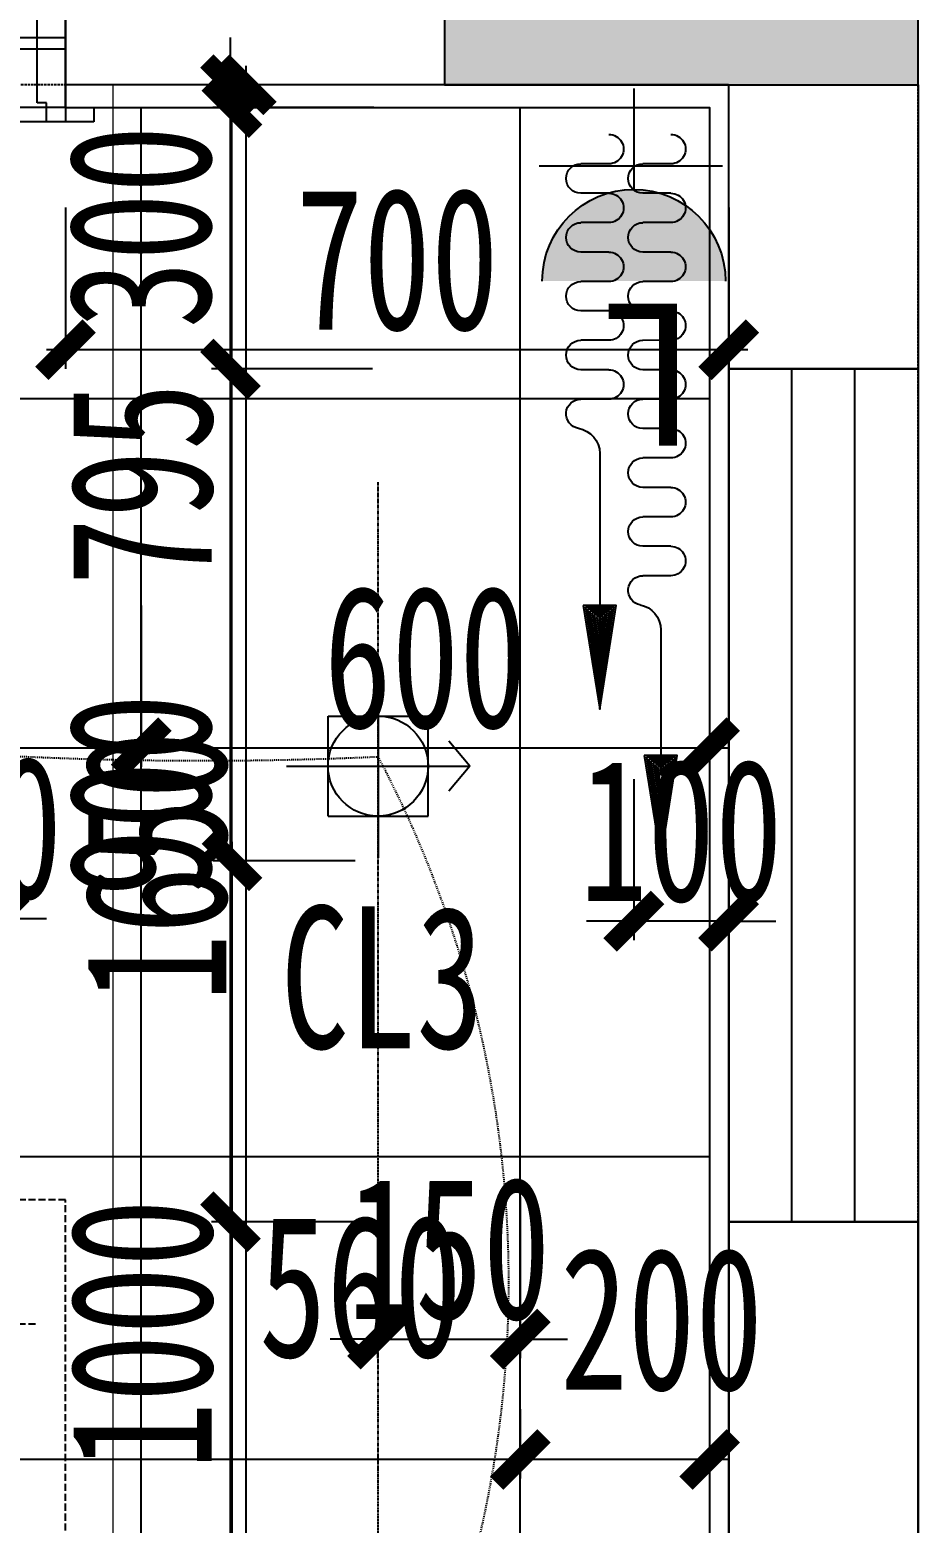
# Model space of a CAD drawing. Extents: x -255202 to 66368, y -6372500 to 603.
# Drawn here: x -29266 to -28328, y -3258805 to -3257229 of the extents above; entities that cross this region are included whole.
import ezdxf
from ezdxf.enums import TextEntityAlignment as Align

# ---------------------------------------------------------------- set-up
doc = ezdxf.new("R2010")
doc.units = 0
doc.header["$LTSCALE"] = 10
doc.header["$MEASUREMENT"] = 0
for name, pattern in [('$0$DASH', [0.35, 0.25, -0.1]), ('ABOVE', [0.4, 0.2, -0.2]), ('CONTINOUS', [0]), ('DASH', [0.35, 0.25, -0.1]), ('DOTE', [2.42, 2, -0.2, 0.02, -0.2]), ('HIDDEN', [0.375, 0.25, -0.125]), ('PHANTOM2', [31.75, 15.875, -3.175, 3.175, -3.175, 3.175, -3.175])]:
    doc.linetypes.add(name, pattern=pattern)
doc.layers.add('6-L13六联排模板图-0.050$0$G1-Hatch_1', color=8, linetype='Continuous', lineweight=13)
doc.layers.add('6-L13六联排模板图3.450$0$G2-楼板开洞baojian', color=201, linetype='Continuous', lineweight=18)
for name, color, linetype in [('A-HACH（图案填充）', 8, 'Continuous'), ('A-WALL-stru（结构墙柱）', 10, 'Continuous'), ('A-WALL（砌体墙）', 7, 'Continuous'), ('A-WIND（门窗）', 8, 'Continuous'), ('A-墙体完成面', 15, 'Continuous'), ('A-门', 251, 'Continuous'), ('A-门框', 251, 'Continuous'), ('D-地面材料', 250, 'Continuous'), ('DIM-地面材质放线', 149, 'Continuous'), ('DIM-开关定位', 149, 'Continuous'), ('DIM-插座定位', 146, 'Continuous'), ('DIM-灯具定位', 149, 'Continuous'), ('E-插座示意', 34, 'Continuous'), ('G-BEAM', 4, 'DASH'), ('G-BEAM_CON', 4, 'Continuous'), ('J-平面活动家具', 33, 'HIDDEN'), ('J-窗帘', 8, 'Continuous'), ('T-天花造型', 45, 'Continuous'), ('T-灯具、灯带', 13, 'Continuous'), ('墙体定位图', 7, 'Continuous'), ('天花布置图', 7, 'Continuous')]:
    doc.layers.add(name, color=color, linetype=linetype)
doc.styles.add('宋体', font='', dxfattribs={"width": 0.8})
doc.styles.add('样式222', font='', dxfattribs={"width": 0.7})
doc.styles.add('细黑体', font='', dxfattribs={"width": 0.7})
doc.styles.get('宋体').set_extended_font_data('STXihei')
doc.styles.get('样式222').set_extended_font_data('STXihei')
doc.styles.get('细黑体').set_extended_font_data('STXihei')
doc.dimstyles.new('DK-50', dxfattribs={"dimscale": 50, "dimtxt": 3, "dimasz": 1, "dimexe": 0.4, "dimexo": 0.4, "dimgap": 0.4, "dimtad": 1, "dimtoh": 1, "dimdec": 0, "dimrnd": 5, "dimdsep": 46, "dimtxsty": '样式222', "dimblk": 'ARCHTICK', "dimcen": 3, "dimdle": 0.4, "dimclrd": 149, "dimclre": 149, "dimclrt": 149, "dimadec": 0, "dimazin": 0, "dimtfac": 1, "dimtdec": 0, "dimtix": 1, "dimtmove": 2, "dimatfit": 3, "dimldrblk": 'ARCHTICK', "dimfxl": 3, "dimfxlon": 1, "dimtvp": 1, "dimtolj": 1, "dimtzin": 0, "dimarcsym": 0})

# ---------------------------------------------------------------- blocks, each defined once
blk = doc.blocks.new('_ArchTick')
at = {"color": 0, "linetype": 'ByBlock', "const_width": 0.4}
blk.add_lwpolyline([(-0.5, -0.5), (0.5, 0.5)], dxfattribs=at)
blk = doc.blocks.new('*D109')
at = {"layer": 'Defpoints', "color": 0, "transparency": 16777216}
for p in [(-28627.9, -3257287), (-28527.9, -3257287), (-28627.9, -3258169.8)]:
    blk.add_point(p, dxfattribs=at)
at = {"layer": 'DIM-插座定位', "color": 149, "lineweight": -2, "transparency": 16777216}
for p, q in [((-28627.9, -3258019.8), (-28627.9, -3258189.8)), ((-28527.9, -3258019.8), (-28527.9, -3258189.8)), ((-28627.9, -3258169.8), (-28677.9, -3258169.8)), ((-28527.9, -3258169.8), (-28627.9, -3258169.8)), ((-28527.9, -3258169.8), (-28477.9, -3258169.8))]:
    blk.add_line(p, q, dxfattribs=at)
at = {"layer": 'DIM-插座定位', "color": 149, "lineweight": -2, "transparency": 16777216, "xscale": 50, "yscale": 50, "zscale": 50}
blk.add_blockref('_ArchTick', (-28627.9, -3258169.8), dxfattribs=at)
at = {"layer": 'DIM-插座定位', "color": 149, "lineweight": -2, "transparency": 16777216, "xscale": 50, "yscale": 50, "zscale": 50, "rotation": 180}
blk.add_blockref('_ArchTick', (-28527.9, -3258169.8), dxfattribs=at)
at = {"layer": 'DIM-插座定位', "color": 149, "transparency": 16777216, "insert": (-28577.9, -3258074.8), "char_height": 150, "attachment_point": 5, "style": '样式222'}
blk.add_mtext('\\A1;100', dxfattribs=at)
blk = doc.blocks.new('*D291')
at = {"layer": 'Defpoints', "color": 0, "transparency": 16777216}
for p in [(-28902.2, -3258106.1), (-29052.2, -3259106.1), (-28360.7, -3259106.1)]:
    blk.add_point(p, dxfattribs=at)
at = {"layer": 'DIM-灯具定位', "color": 149, "lineweight": -2, "transparency": 16777216}
for p, q in [((-29052.2, -3258086.1), (-29052.2, -3259126.1)), ((-28922.2, -3258106.1), (-29072.2, -3258106.1)), ((-28902.2, -3259106.1), (-29072.2, -3259106.1))]:
    blk.add_line(p, q, dxfattribs=at)
at = {"layer": 'DIM-灯具定位', "color": 149, "lineweight": -2, "transparency": 16777216, "xscale": 50, "yscale": 50, "zscale": 50}
for p, rotation in [((-29052.2, -3258106.1), 90), ((-29052.2, -3259106.1), 270)]:
    blk.add_blockref('_ArchTick', p, dxfattribs=dict(at, rotation=rotation))
at = {"layer": 'DIM-灯具定位', "color": 149, "transparency": 16777216, "insert": (-29147.2, -3258606.1), "char_height": 150, "attachment_point": 5, "rotation": 90, "style": '样式222'}
blk.add_mtext('\\A1;1000', dxfattribs=at)
blk = doc.blocks.new('fddfd')
at = {"layer": '6-L13六联排模板图-0.050$0$G1-Hatch_1', "linetype": 'Continuous'}
blk.add_line((134024, 2130.4), (134024, 5540.4), dxfattribs=at)
at = {"layer": '6-L13六联排模板图3.450$0$G2-楼板开洞baojian'}
blk.add_lwpolyline([(134024, 5540.4), (133374, 5540.4), (133374, -2259.6), (134024, -2259.6)], close=True, dxfattribs=at)
at = {"layer": 'G-BEAM'}
for p, q in [((133724, 5540.4), (131024, 5540.4)), ((134224, 2030.4), (134224, 5540.4))]:
    blk.add_line(p, q, dxfattribs=at)
at = {"layer": 'G-BEAM_CON', "color": 1, "linetype": 'CONTINOUS'}
blk.add_lwpolyline([(134224, 7840.4), (134024, 7840.4), (134024, 5740.4), (133724, 5740.4), (133724, 5540.4), (134224, 5540.4), (134224, 7840.4)], dxfattribs=at)
blk = doc.blocks.new('*D397')
at = {"layer": 'Defpoints', "color": 0, "transparency": 16777216}
for p in [(-28898.4, -3258273.3), (-28747.8, -3258273.3), (-28747.8, -3258610.9)]:
    blk.add_point(p, dxfattribs=at)
at = {"layer": 'DIM-灯具定位', "color": 149, "lineweight": -2, "transparency": 16777216}
for p, q in [((-28898.4, -3258460.9), (-28898.4, -3258630.9)), ((-28747.8, -3258460.9), (-28747.8, -3258630.9)), ((-28898.4, -3258610.9), (-28948.4, -3258610.9)), ((-28898.4, -3258610.9), (-28747.8, -3258610.9)), ((-28747.8, -3258610.9), (-28697.8, -3258610.9))]:
    blk.add_line(p, q, dxfattribs=at)
at = {"layer": 'DIM-灯具定位', "color": 149, "lineweight": -2, "transparency": 16777216, "xscale": 50, "yscale": 50, "zscale": 50}
blk.add_blockref('_ArchTick', (-28898.4, -3258610.9), dxfattribs=at)
at = {"layer": 'DIM-灯具定位', "color": 149, "lineweight": -2, "transparency": 16777216, "xscale": 50, "yscale": 50, "zscale": 50, "rotation": 180}
blk.add_blockref('_ArchTick', (-28747.8, -3258610.9), dxfattribs=at)
at = {"layer": 'DIM-灯具定位', "color": 149, "transparency": 16777216, "insert": (-28823.1, -3258515.9), "char_height": 150, "attachment_point": 5, "style": '样式222'}
blk.add_mtext('\\A1;150', dxfattribs=at)
blk = doc.blocks.new('A$C0C401F0D')
at = {"layer": 'J-平面活动家具', "linetype": '$0$DASH', "ltscale": 3}
blk.add_line((2366.4, 528.1), (1763.2, 528.1), dxfattribs=at)
blk.add_lwpolyline([(2398.1, 396.9), (398.1, 396.9), (398.1, 1396.9), (2398.1, 1396.9)], close=True, dxfattribs=at)
blk = doc.blocks.new('DRAP')
at = {"color": 250}
for p, q in [((39.3, 46.7), (39.3, 83.7)), ((78.1, 46.7), (78.1, 83.7)), ((116.9, 46.7), (116.9, 83.7)), ((155.8, 46.7), (155.8, 83.7)), ((194.6, 46.7), (194.6, 83.7)), ((233.4, 46.7), (233.4, 83.7)), ((272.2, 46.7), (272.2, 83.7)), ((311, 46.7), (311, 83.7)), ((349.8, 46.7), (349.8, 83.7)), ((421.6, 58.8), (758.9, 58.8)), ((39.3, -35.2), (39.3, 1.8)), ((78.1, -35.2), (78.1, 1.8)), ((116.9, -35.2), (116.9, 1.8)), ((155.8, -35.2), (155.8, 1.8)), ((194.6, -35.2), (194.6, 1.8)), ((233.4, -35.2), (233.4, 1.8)), ((272.2, -35.2), (272.2, 1.8)), ((311, -35.2), (311, 1.8)), ((349.8, -35.2), (349.8, 1.8)), ((388.6, -35.2), (388.6, 1.8)), ((427.4, -35.2), (427.4, 1.8)), ((466.3, -35.2), (466.3, 1.8)), ((505.1, -35.2), (505.1, 1.8)), ((543.9, -35.2), (543.9, 1.8)), ((582.7, -35.2), (582.7, 1.8)), ((654.3, -21.8), (840.3, -21.8))]:
    blk.add_line(p, q, dxfattribs=at)
at = {"color": 250, "linetype": 'Continuous'}
for points in [[(621.9, 80.5), (758.9, 58.8), (621.9, 37)], [(624.4, 77.6), (743, 58.8), (624.4, 39.9)], [(626.9, 74.7), (727.1, 58.8), (626.9, 42.8)], [(629.4, 71.8), (711.2, 58.8), (629.4, 45.8)], [(631.9, 68.8), (695.3, 58.8), (631.9, 48.7)], [(634.4, 65.9), (679.3, 58.8), (634.4, 51.6)], [(636.9, 63), (663.4, 58.8), (636.9, 54.5)], [(639.4, 60), (647.5, 58.8), (639.4, 57.5)], [(819.8, 0), (956.8, -21.8), (819.8, -43.6)], [(822.3, -3), (940.9, -21.8), (822.3, -40.7)], [(824.8, -5.9), (925, -21.8), (824.8, -37.8)], [(827.3, -8.8), (909.1, -21.8), (827.3, -34.8)], [(829.8, -11.8), (893.1, -21.8), (829.8, -31.9)], [(832.3, -14.7), (877.2, -21.8), (832.3, -29)], [(834.8, -17.6), (861.3, -21.8), (834.8, -26)], [(837.3, -20.5), (845.4, -21.8), (837.3, -23.1)]]:
    blk.add_lwpolyline(points, close=True, dxfattribs=at)
at = {"color": 250}
for centre, radius, start, end in [((58.7, 83.7), 19.4, 0, 180), ((136.4, 83.7), 19.4, 0, 180), ((214, 83.7), 19.4, 0, 180), ((291.6, 83.7), 19.4, 0, 180), ((369.2, 83.7), 19.4, 9.5948, 180), ((421.6, 92.5), 33.8, 189.5948, 270), ((19.9, 46.7), 19.4, 180, 0), ((97.5, 46.7), 19.4, 180, 0), ((175.2, 46.7), 19.4, 180, 0), ((252.8, 46.7), 19.4, 180, 0), ((330.4, 46.7), 19.4, 180, 0), ((58.7, 1.8), 19.4, 0, 180), ((136.4, 1.8), 19.4, 0, 180), ((214, 1.8), 19.4, 0, 180), ((291.6, 1.8), 19.4, 0, 180), ((369.2, 1.8), 19.4, 0, 180), ((446.8, 1.8), 19.4, 0, 180), ((524.5, 1.8), 19.4, 0, 180), ((602.1, 1.8), 19.4, 11.0095, 180), ((654.3, 11.9), 33.8, 191.0095, 270), ((19.9, -35.2), 19.4, 180, 0), ((97.5, -35.2), 19.4, 180, 0), ((175.2, -35.2), 19.4, 180, 0), ((252.8, -35.2), 19.4, 180, 0), ((330.4, -35.2), 19.4, 180, 0), ((408, -35.2), 19.4, 180, 0), ((485.7, -35.2), 19.4, 180, 0), ((563.3, -35.2), 19.4, 180, 0)]:
    blk.add_arc(centre, radius, start, end, dxfattribs=at)
blk = doc.blocks.new('A$C575336CE')
h = blk.add_hatch(color=0)
edge = h.paths.add_edge_path()
edge.add_line((1.41, 90.28), (87.41, 90.28))
edge.add_ellipse((44.41, 90.28), major_axis=(-30.41, 30.41), ratio=1, start_angle=45, end_angle=225, ccw=False)
at = {"color": 0}
for p, q in [((44.41, 0), (44.41, 47.28)), ((0, 36.19), (86, 36.19))]:
    blk.add_line(p, q, dxfattribs=at)
blk.add_arc((44.41, 90.28), 43, 180, 0, dxfattribs=at)
at = {"color": 0, "style": '宋体'}
blk.add_attdef('S', text='', height=84, dxfattribs=at).set_placement((102.58, 76.12), align=Align.BOTTOM_CENTER)
blk = doc.blocks.new('A$C4A53062E')
at = {"layer": 'T-灯具、灯带', "color": 8, "ltscale": 0.005}
for p, q in [((96.8, 193.6), (96.8, 0)), ((193.6, 96.8), (171.6, 123.2)), ((0, 96.8), (193.6, 96.8)), ((193.6, 96.8), (171.6, 70.4))]:
    blk.add_line(p, q, dxfattribs=at)
at = {"layer": 'T-灯具、灯带', "color": 13, "linetype": 'ByBlock'}
for p, q in [((44, 149.6), (149.6, 149.6)), ((44, 44), (44, 149.6)), ((149.6, 44), (149.6, 149.6)), ((44, 44), (149.6, 44))]:
    blk.add_line(p, q, dxfattribs=at)
at = {"layer": 'T-灯具、灯带', "color": 13}
blk.add_circle((96.8, 96.8), 52.8, dxfattribs=at)
blk = doc.blocks.new('*D421')
at = {"layer": 'Defpoints', "color": 0, "transparency": 16777216}
for p in [(-29037, -3257287), (-28758.5, -3257287), (-28758.4, -3258937)]:
    blk.add_point(p, dxfattribs=at)
at = {"layer": 'DIM-插座定位', "color": 149, "lineweight": -2, "transparency": 16777216}
for p, q in [((-29037, -3258957), (-29037, -3257267)), ((-28887, -3257287), (-29057, -3257287)), ((-28887, -3258937), (-29057, -3258937))]:
    blk.add_line(p, q, dxfattribs=at)
at = {"layer": 'DIM-插座定位', "color": 149, "lineweight": -2, "transparency": 16777216, "xscale": 50, "yscale": 50, "zscale": 50}
for p, rotation in [((-29037, -3257287), 90), ((-29037, -3258937), 270)]:
    blk.add_blockref('_ArchTick', p, dxfattribs=dict(at, rotation=rotation))
at = {"layer": 'DIM-插座定位', "color": 149, "transparency": 16777216, "insert": (-29132, -3258112), "char_height": 150, "attachment_point": 5, "rotation": 90, "style": '样式222'}
blk.add_mtext('\\A1;1650', dxfattribs=at)
blk = doc.blocks.new('$DorLib2D$00000131')
at = {"color": 0, "linetype": 'Continuous'}
for p, q in [((0.15, 0.125), (0.23195, 0.19726)), ((0.23195, 0.19726), (0.23195, 0.125)), ((-0.5, 0.125), (-0.5, 0)), ((0.01924, 0.125), (-0.5, 0.125)), ((0.01924, 0), (0.01924, 0.125)), ((0.35, 0.125), (0.15, 0.125)), ((-0.5, 0), (0.01924, 0)), ((-0.02399, 0), (0.5, 0)), ((-0.02399, -0.125), (-0.02399, 0)), ((0.5, 0), (0.5, -0.125)), ((-0.35, -0.125), (-0.15, -0.125)), ((-0.23195, -0.19726), (-0.23195, -0.125)), ((-0.15, -0.125), (-0.23195, -0.19726)), ((0.5, -0.125), (-0.02399, -0.125))]:
    blk.add_line(p, q, dxfattribs=at)
blk = doc.blocks.new('*D733')
at = {"layer": 'Defpoints', "color": 0, "transparency": 16777216}
for p in [(-33927.9, 233.2), (-28927.9, 0), (-33927.9, -3265087)]:
    blk.add_point(p, dxfattribs=at)
at = {"layer": '墙体定位图', "color": 149, "lineweight": -2, "transparency": 16777216}
for p, q in [((-33927.9, 83.2), (-33927.9, 253.2)), ((-28927.9, 83.2), (-28927.9, 253.2)), ((-28907.9, 233.2), (-33947.9, 233.2))]:
    blk.add_line(p, q, dxfattribs=at)
at = {"layer": '墙体定位图', "color": 149, "lineweight": -2, "transparency": 16777216, "xscale": 50, "yscale": 50, "zscale": 50, "rotation": 180}
blk.add_blockref('_ArchTick', (-33927.9, 233.2), dxfattribs=at)
at = {"layer": '墙体定位图', "color": 149, "lineweight": -2, "transparency": 16777216, "xscale": 50, "yscale": 50, "zscale": 50}
blk.add_blockref('_ArchTick', (-28927.9, 233.2), dxfattribs=at)
at = {"layer": '墙体定位图', "color": 149, "transparency": 16777216, "insert": (-31427.9, 328.2), "char_height": 150, "attachment_point": 5, "style": '样式222'}
blk.add_mtext('\\A1;5000', dxfattribs=at)
blk = doc.blocks.new('*D738')
at = {"layer": 'Defpoints', "color": 0, "transparency": 16777216}
for p in [(-29227.9, -3257287), (-28527.7, -3257287), (-29227.9, -3257566.7)]:
    blk.add_point(p, dxfattribs=at)
at = {"layer": '墙体定位图', "color": 149, "lineweight": -2, "transparency": 16777216}
for p, q in [((-29227.9, -3257416.7), (-29227.9, -3257586.7)), ((-28527.7, -3257416.7), (-28527.7, -3257586.7)), ((-28507.7, -3257566.7), (-29247.9, -3257566.7))]:
    blk.add_line(p, q, dxfattribs=at)
at = {"layer": '墙体定位图', "color": 149, "lineweight": -2, "transparency": 16777216, "xscale": 50, "yscale": 50, "zscale": 50, "rotation": 180}
blk.add_blockref('_ArchTick', (-29227.9, -3257566.7), dxfattribs=at)
at = {"layer": '墙体定位图', "color": 149, "lineweight": -2, "transparency": 16777216, "xscale": 50, "yscale": 50, "zscale": 50}
blk.add_blockref('_ArchTick', (-28527.7, -3257566.7), dxfattribs=at)
at = {"layer": '墙体定位图', "color": 149, "transparency": 16777216, "insert": (-28877.8, -3257471.7), "char_height": 150, "attachment_point": 5, "style": '样式222'}
blk.add_mtext('\\A1;700', dxfattribs=at)
blk = doc.blocks.new('*D739')
at = {"layer": 'Defpoints', "color": 0, "transparency": 16777216}
for p in [(-29227.9, 0), (-30827.9, -279.6), (-30827.9, -3257287)]:
    blk.add_point(p, dxfattribs=at)
at = {"layer": '墙体定位图', "color": 149, "lineweight": -2, "transparency": 16777216}
for p, q in [((-29227.9, -129.6), (-29227.9, -299.6)), ((-30827.9, -429.6), (-30827.9, -259.6)), ((-29207.9, -279.6), (-30847.9, -279.6))]:
    blk.add_line(p, q, dxfattribs=at)
at = {"layer": '墙体定位图', "color": 149, "lineweight": -2, "transparency": 16777216, "xscale": 50, "yscale": 50, "zscale": 50, "rotation": 180}
blk.add_blockref('_ArchTick', (-30827.9, -279.6), dxfattribs=at)
at = {"layer": '墙体定位图', "color": 149, "lineweight": -2, "transparency": 16777216, "xscale": 50, "yscale": 50, "zscale": 50}
blk.add_blockref('_ArchTick', (-29227.9, -279.6), dxfattribs=at)
at = {"layer": '墙体定位图', "color": 149, "transparency": 16777216, "insert": (-30027.9, -184.6), "char_height": 150, "attachment_point": 5, "style": '样式222'}
blk.add_mtext('\\A1;1600', dxfattribs=at)
blk = doc.blocks.new('*D771')
at = {"layer": 'Defpoints', "color": 0, "transparency": 16777216}
for p in [(-30827.9, -3257018.6), (-30827.9, -3257237), (-29227.9, -3257237)]:
    blk.add_point(p, dxfattribs=at)
at = {"layer": '墙体定位图', "color": 149, "lineweight": -2, "transparency": 16777216}
for p, q in [((-30827.9, -3257168.6), (-30827.9, -3256998.6)), ((-29227.9, -3257168.6), (-29227.9, -3256998.6)), ((-29207.9, -3257018.6), (-30847.9, -3257018.6))]:
    blk.add_line(p, q, dxfattribs=at)
at = {"layer": '墙体定位图', "color": 149, "lineweight": -2, "transparency": 16777216, "xscale": 50, "yscale": 50, "zscale": 50, "rotation": 180}
blk.add_blockref('_ArchTick', (-30827.9, -3257018.6), dxfattribs=at)
at = {"layer": '墙体定位图', "color": 149, "lineweight": -2, "transparency": 16777216, "xscale": 50, "yscale": 50, "zscale": 50}
blk.add_blockref('_ArchTick', (-29227.9, -3257018.6), dxfattribs=at)
at = {"layer": '墙体定位图', "color": 149, "transparency": 16777216, "insert": (-30027.9, -3256923.6), "char_height": 150, "attachment_point": 5, "style": '样式222'}
blk.add_mtext('\\A1;1600', dxfattribs=at)
blk = doc.blocks.new('*D850')
at = {"layer": 'Defpoints', "color": 0, "transparency": 16777216}
for p in [(-28547.9, -3258664.8), (-28747.8, -3258738), (-28747.8, -3258738)]:
    blk.add_point(p, dxfattribs=at)
at = {"layer": '天花布置图', "color": 149, "lineweight": -2, "transparency": 16777216}
for p, q in [((-28547.9, -3258684.8), (-28547.9, -3258758)), ((-28747.8, -3258738), (-28747.8, -3258718)), ((-28527.9, -3258738), (-28767.8, -3258738))]:
    blk.add_line(p, q, dxfattribs=at)
at = {"layer": '天花布置图', "color": 149, "lineweight": -2, "transparency": 16777216, "xscale": 50, "yscale": 50, "zscale": 50, "rotation": 180}
blk.add_blockref('_ArchTick', (-28747.8, -3258738), dxfattribs=at)
at = {"layer": '天花布置图', "color": 149, "lineweight": -2, "transparency": 16777216, "xscale": 50, "yscale": 50, "zscale": 50}
blk.add_blockref('_ArchTick', (-28547.9, -3258738), dxfattribs=at)
at = {"layer": '天花布置图', "color": 149, "transparency": 16777216, "insert": (-28598.6, -3258590.6), "char_height": 150, "attachment_point": 5, "style": '样式222'}
blk.add_mtext('\\A1;200', dxfattribs=at)
blk = doc.blocks.new('*D851')
at = {"layer": 'Defpoints', "color": 0, "transparency": 16777216}
for p in [(-28747.8, -3258664.8), (-29307.9, -3258738), (-29307.9, -3258738)]:
    blk.add_point(p, dxfattribs=at)
at = {"layer": '天花布置图', "color": 149, "lineweight": -2, "transparency": 16777216}
for p, q in [((-28747.8, -3258684.8), (-28747.8, -3258758)), ((-29307.9, -3258738), (-29307.9, -3258718)), ((-28727.8, -3258738), (-29327.9, -3258738))]:
    blk.add_line(p, q, dxfattribs=at)
at = {"layer": '天花布置图', "color": 149, "lineweight": -2, "transparency": 16777216, "xscale": 50, "yscale": 50, "zscale": 50, "rotation": 180}
blk.add_blockref('_ArchTick', (-29307.9, -3258738), dxfattribs=at)
at = {"layer": '天花布置图', "color": 149, "lineweight": -2, "transparency": 16777216, "xscale": 50, "yscale": 50, "zscale": 50}
blk.add_blockref('_ArchTick', (-28747.8, -3258738), dxfattribs=at)
at = {"layer": '天花布置图', "color": 149, "transparency": 16777216, "insert": (-28916.6, -3258556), "char_height": 150, "attachment_point": 5, "style": '样式222'}
blk.add_mtext('\\A1;560', dxfattribs=at)
blk = doc.blocks.new('*D854')
at = {"layer": 'Defpoints', "color": 0, "transparency": 16777216}
for p in [(-29307.9, -3258098.2), (-29297.9, -3258098.2), (-29307.9, -3258166.9)]:
    blk.add_point(p, dxfattribs=at)
at = {"layer": '天花布置图', "color": 149, "lineweight": -2, "transparency": 16777216}
for p, q in [((-29307.9, -3258118.2), (-29307.9, -3258186.9)), ((-29297.9, -3258118.2), (-29297.9, -3258186.9)), ((-29307.9, -3258166.9), (-29357.9, -3258166.9)), ((-29297.9, -3258166.9), (-29307.9, -3258166.9)), ((-29297.9, -3258166.9), (-29247.9, -3258166.9))]:
    blk.add_line(p, q, dxfattribs=at)
at = {"layer": '天花布置图', "color": 149, "lineweight": -2, "transparency": 16777216, "xscale": 50, "yscale": 50, "zscale": 50}
blk.add_blockref('_ArchTick', (-29307.9, -3258166.9), dxfattribs=at)
at = {"layer": '天花布置图', "color": 149, "lineweight": -2, "transparency": 16777216, "xscale": 50, "yscale": 50, "zscale": 50, "rotation": 180}
blk.add_blockref('_ArchTick', (-29297.9, -3258166.9), dxfattribs=at)
at = {"layer": '天花布置图', "color": 149, "transparency": 16777216, "insert": (-29302.9, -3258071.9), "char_height": 150, "attachment_point": 5, "style": '样式222'}
blk.add_mtext('\\A1;10', dxfattribs=at)
blk = doc.blocks.new('*U38')
for p, q in [((50, 110), (0, 110)), ((0, 110), (0, 95)), ((0, 95), (30, 95)), ((30, 95), (30, -55)), ((50, 60), (50, 110)), ((60, 60), (50, 60)), ((60, -50), (60, 60)), ((0, -55), (0, -70)), ((30, -55), (0, -55)), ((50, -70), (50, -50)), ((50, -50), (60, -50)), ((0, -70), (50, -70))]:
    blk.add_line(p, q)
blk = doc.blocks.new('*D918')
at = {"layer": 'Defpoints', "color": 0, "transparency": 16777216}
for p in [(-29052.2, -3257311.1), (-28672.6, -3257311.1), (-28902.2, -3258106.1)]:
    blk.add_point(p, dxfattribs=at)
at = {"layer": 'DIM-灯具定位', "color": 149, "lineweight": -2, "transparency": 16777216}
for p, q in [((-29052.2, -3258126.1), (-29052.2, -3257291.1)), ((-28902.2, -3257311.1), (-29072.2, -3257311.1)), ((-28922.2, -3258106.1), (-29072.2, -3258106.1))]:
    blk.add_line(p, q, dxfattribs=at)
at = {"layer": 'DIM-灯具定位', "color": 149, "lineweight": -2, "transparency": 16777216, "xscale": 50, "yscale": 50, "zscale": 50}
for p, rotation in [((-29052.2, -3257311.1), 90), ((-29052.2, -3258106.1), 270)]:
    blk.add_blockref('_ArchTick', p, dxfattribs=dict(at, rotation=rotation))
at = {"layer": 'DIM-灯具定位', "color": 149, "transparency": 16777216, "insert": (-29147.2, -3257708.6), "char_height": 150, "attachment_point": 5, "rotation": 90, "style": '样式222'}
blk.add_mtext('\\A1;795', dxfattribs=at)
blk = doc.blocks.new('*D1119')
at = {"layer": 'Defpoints', "color": 0, "transparency": 16777216}
for p in [(-33927.9, 410), (-28927.9, 0), (-33927.9, -3265087)]:
    blk.add_point(p, dxfattribs=at)
at = {"layer": '墙体定位图', "color": 149, "lineweight": -2, "transparency": 16777216}
for p, q in [((-33927.9, 260), (-33927.9, 430)), ((-28927.9, 260), (-28927.9, 430)), ((-28907.9, 410), (-33947.9, 410))]:
    blk.add_line(p, q, dxfattribs=at)
at = {"layer": '墙体定位图', "color": 149, "lineweight": -2, "transparency": 16777216, "xscale": 50, "yscale": 50, "zscale": 50, "rotation": 180}
blk.add_blockref('_ArchTick', (-33927.9, 410), dxfattribs=at)
at = {"layer": '墙体定位图', "color": 149, "lineweight": -2, "transparency": 16777216, "xscale": 50, "yscale": 50, "zscale": 50}
blk.add_blockref('_ArchTick', (-28927.9, 410), dxfattribs=at)
at = {"layer": '墙体定位图', "color": 149, "transparency": 16777216, "insert": (-31427.9, 505), "char_height": 150, "attachment_point": 5, "style": '样式222'}
blk.add_mtext('\\A1;5000', dxfattribs=at)
blk = doc.blocks.new('*D1132')
at = {"layer": 'Defpoints', "color": 0, "transparency": 16777216}
for p in [(-29489.7, -3257311.1), (-29165.7, -3257311.1), (-29489.7, -3257618.5)]:
    blk.add_point(p, dxfattribs=at)
at = {"layer": 'DIM-地面材质放线', "color": 149, "lineweight": -2, "transparency": 16777216}
for p, q in [((-29489.7, -3257311.1), (-29489.7, -3257261.1)), ((-29339.7, -3257311.1), (-29509.7, -3257311.1)), ((-29489.7, -3257618.5), (-29489.7, -3257311.1)), ((-29489.7, -3257618.5), (-29509.7, -3257618.5)), ((-29489.7, -3257618.5), (-29489.7, -3257668.5))]:
    blk.add_line(p, q, dxfattribs=at)
at = {"layer": 'DIM-地面材质放线', "color": 149, "lineweight": -2, "transparency": 16777216, "xscale": 50, "yscale": 50, "zscale": 50}
for p, rotation in [((-29489.7, -3257311.1), 270), ((-29489.7, -3257618.5), 90)]:
    blk.add_blockref('_ArchTick', p, dxfattribs=dict(at, rotation=rotation))
at = {"layer": 'DIM-地面材质放线', "color": 149, "transparency": 16777216, "insert": (-29584.7, -3257464.8), "char_height": 150, "attachment_point": 5, "rotation": 90, "style": '样式222'}
blk.add_mtext('\\A1;305', dxfattribs=at)
blk = doc.blocks.new('*D1134')
at = {"layer": 'Defpoints', "color": 0, "transparency": 16777216}
for p in [(-29147.9, -3257803), (-32347.9, -3257938), (-29147.9, -3257986.8)]:
    blk.add_point(p, dxfattribs=at)
at = {"layer": 'DIM-地面材质放线', "color": 149, "lineweight": -2, "transparency": 16777216}
for p, q in [((-29147.9, -3257836.8), (-29147.9, -3258006.8)), ((-32347.9, -3257958), (-32347.9, -3258006.8)), ((-32367.9, -3257986.8), (-29127.9, -3257986.8))]:
    blk.add_line(p, q, dxfattribs=at)
at = {"layer": 'DIM-地面材质放线', "color": 149, "lineweight": -2, "transparency": 16777216, "xscale": 50, "yscale": 50, "zscale": 50}
for p, rotation in [((-32347.9, -3257986.8), 179.999999345118), ((-29147.9, -3257986.8), 359.999999345118)]:
    blk.add_blockref('_ArchTick', p, dxfattribs=dict(at, rotation=rotation))
at = {"layer": 'DIM-地面材质放线', "color": 149, "transparency": 16777216, "insert": (-30747.9, -3257891.8), "char_height": 150, "attachment_point": 5, "rotation": 360, "style": '样式222'}
blk.add_mtext('\\A1;800*4=3200', dxfattribs=at)
blk = doc.blocks.new('*D1135')
at = {"layer": 'Defpoints', "color": 0, "transparency": 16777216}
for p in [(-29147.9, -3257803), (-28547.9, -3257798.5), (-28547.9, -3257986.8)]:
    blk.add_point(p, dxfattribs=at)
at = {"layer": 'DIM-地面材质放线', "color": 149, "lineweight": -2, "transparency": 16777216}
for p, q in [((-29147.9, -3257836.8), (-29147.9, -3258006.8)), ((-28547.9, -3257836.8), (-28547.9, -3258006.8)), ((-29167.9, -3257986.8), (-28527.9, -3257986.8))]:
    blk.add_line(p, q, dxfattribs=at)
at = {"layer": 'DIM-地面材质放线', "color": 149, "lineweight": -2, "transparency": 16777216, "xscale": 50, "yscale": 50, "zscale": 50}
for p, rotation in [((-29147.9, -3257986.8), 179.999999345118), ((-28547.9, -3257986.8), 359.999999345118)]:
    blk.add_blockref('_ArchTick', p, dxfattribs=dict(at, rotation=rotation))
at = {"layer": 'DIM-地面材质放线', "color": 149, "transparency": 16777216, "insert": (-28847.9, -3257891.8), "char_height": 150, "attachment_point": 5, "rotation": 360, "style": '样式222'}
blk.add_mtext('\\A1;600', dxfattribs=at)
blk = doc.blocks.new('*D1225')
at = {"layer": 'Defpoints', "color": 0, "transparency": 16777216}
for p in [(-29053.7, -3258487), (-28393.7, -3258487), (-28393.7, -3259387)]:
    blk.add_point(p, dxfattribs=at)
at = {"layer": '墙体定位图', "color": 149, "lineweight": -2, "transparency": 16777216}
for p, q in [((-29053.7, -3259407), (-29053.7, -3258467)), ((-28903.7, -3258487), (-29073.7, -3258487)), ((-28903.7, -3259387), (-29073.7, -3259387))]:
    blk.add_line(p, q, dxfattribs=at)
at = {"layer": '墙体定位图', "color": 149, "lineweight": -2, "transparency": 16777216, "xscale": 50, "yscale": 50, "zscale": 50}
for p, rotation in [((-29053.7, -3258487), 90), ((-29053.7, -3259387), 270)]:
    blk.add_blockref('_ArchTick', p, dxfattribs=dict(at, rotation=rotation))
at = {"layer": '墙体定位图', "color": 149, "transparency": 16777216, "insert": (-29148.7, -3258937), "char_height": 150, "attachment_point": 5, "rotation": 90, "style": '样式222'}
blk.add_mtext('\\A1;900', dxfattribs=at)
blk = doc.blocks.new('*D1226')
at = {"layer": 'Defpoints', "color": 0, "transparency": 16777216}
for p in [(-29053.7, -3257587), (-28393.7, -3257587), (-28393.7, -3258487)]:
    blk.add_point(p, dxfattribs=at)
at = {"layer": '墙体定位图', "color": 149, "lineweight": -2, "transparency": 16777216}
for p, q in [((-29053.7, -3258507), (-29053.7, -3257567)), ((-28903.7, -3257587), (-29073.7, -3257587)), ((-28903.7, -3258487), (-29073.7, -3258487))]:
    blk.add_line(p, q, dxfattribs=at)
at = {"layer": '墙体定位图', "color": 149, "lineweight": -2, "transparency": 16777216, "xscale": 50, "yscale": 50, "zscale": 50}
for p, rotation in [((-29053.7, -3257587), 90), ((-29053.7, -3258487), 270)]:
    blk.add_blockref('_ArchTick', p, dxfattribs=dict(at, rotation=rotation))
at = {"layer": '墙体定位图', "color": 149, "transparency": 16777216, "insert": (-29148.7, -3258037), "char_height": 150, "attachment_point": 5, "rotation": 90, "style": '样式222'}
blk.add_mtext('\\A1;900', dxfattribs=at)
blk = doc.blocks.new('*D1227')
at = {"layer": 'Defpoints', "color": 0, "transparency": 16777216}
for p in [(-29053.7, -3257287), (-28393.9, -3257287), (-28393.7, -3257587)]:
    blk.add_point(p, dxfattribs=at)
at = {"layer": '墙体定位图', "color": 149, "lineweight": -2, "transparency": 16777216}
for p, q in [((-29053.7, -3257287), (-29053.7, -3257237)), ((-28903.7, -3257287), (-29073.7, -3257287)), ((-29053.7, -3257587), (-29053.7, -3257287)), ((-28903.7, -3257587), (-29073.7, -3257587)), ((-29053.7, -3257587), (-29053.7, -3257637))]:
    blk.add_line(p, q, dxfattribs=at)
at = {"layer": '墙体定位图', "color": 149, "lineweight": -2, "transparency": 16777216, "xscale": 50, "yscale": 50, "zscale": 50}
for p, rotation in [((-29053.7, -3257287), 270), ((-29053.7, -3257587), 90)]:
    blk.add_blockref('_ArchTick', p, dxfattribs=dict(at, rotation=rotation))
at = {"layer": '墙体定位图', "color": 149, "transparency": 16777216, "insert": (-29148.7, -3257437), "char_height": 150, "attachment_point": 5, "rotation": 90, "style": '样式222'}
blk.add_mtext('\\A1;300', dxfattribs=at)

msp = doc.modelspace()

# ---------------------------------------------------------------- hatches: boundary and pattern name
at = {"layer": 'A-HACH（图案填充）'}
msp.add_hatch(color=256, dxfattribs=at).paths.add_polyline_path([(-28327.7, -3254987), (-28527.7, -3254987), (-28527.7, -3257087), (-28827.7, -3257087), (-28827.7, -3257287), (-28327.7, -3257287)])

# ---------------------------------------------------------------- linework, layer by layer
at = {"layer": 'A-WALL-stru（结构墙柱）', "color": 0}
for p, q in [((-28327.7, -3257287), (-28327.7, -3254987)), ((-28827.7, -3257087), (-28827.7, -3257287)), ((-28827.7, -3257287), (-28327.7, -3257287))]:
    msp.add_line(p, q, dxfattribs=at)
at = {"layer": 'A-WALL（砌体墙）', "color": 0}
for p, q in [((-29227.9, -3257287), (-29227.9, -3257187)), ((-28527.9, -3257287), (-29227.9, -3257287)), ((-28527.7, -3257587), (-28327.7, -3257587))]:
    msp.add_line(p, q, dxfattribs=at)
at = {"layer": 'A-WALL（砌体墙）'}
for points in [[(-28327.7, -3257587), (-28527.7, -3257587), (-28527.7, -3257287), (-28327.7, -3257287)], [(-28327.7, -3258487), (-28527.7, -3258487), (-28527.7, -3259387), (-28327.7, -3259387)]]:
    msp.add_lwpolyline(points, close=True, dxfattribs=at)
at = {"layer": 'A-WIND（门窗）', "extrusion": (0, 0, -1)}
for p, q in [((-28527.7, -3257587), (-28527.7, -3260287)), ((-28461.1, -3258487), (-28461.1, -3257587)), ((-28394.4, -3258487), (-28394.4, -3257587)), ((-28327.7, -3257587), (-28327.7, -3260287)), ((-28327.7, -3258487), (-28527.7, -3258487))]:
    msp.add_line(p, q, dxfattribs=at)
at = {"layer": 'A-WIND（门窗）'}
msp.add_line((-28527.7, -3258487), (-28327.7, -3258487), dxfattribs=at)
at = {"layer": 'A-墙体完成面'}
for points in [[(-29227.9, -3257311.1), (-29227.9, -3257161.1), (-28907.9, -3257161.1), (-28907.9, -3257062.5), (-28557.9, -3257062.5), (-28557.9, -3255221.1), (-30947.9, -3255221.1), (-30947.9, -3256421.1), (-31397.9, -3256421.1), (-31397.9, -3257161.1), (-30827.9, -3257161.1)], [(-29227.9, -3257311.1), (-28547.9, -3257311.1), (-28547.9, -3265066.1), (-28927.9, -3265066.1)]]:
    msp.add_lwpolyline(points, dxfattribs=at)
at = {"layer": 'A-门'}
msp.add_line((-29227.9, -3257311.1), (-30827.9, -3257311.1), dxfattribs=at)
at = {"layer": 'D-地面材料'}
for p, q in [((-29147.9, -3265066.1), (-29147.9, -3257311.1)), ((-28547.9, -3257618.5), (-32827.9, -3257618.5)), ((-28547.9, -3258418.5), (-32827.9, -3258418.5))]:
    msp.add_line(p, q, dxfattribs=at)
at = {"layer": 'D-地面材料', "color": 149}
msp.add_lwpolyline([(-29227.9, -3257326.1), (-30807.9, -3257326.1), (-30807.9, -3257146.1), (-29227.9, -3257146.1)], close=True, dxfattribs=at)
at = {"layer": 'D-地面材料'}
msp.add_lwpolyline([(-29227.9, -3257236.1), (-29227.9, -3257236.1), (-29227.9, -3257287), (-29227.9, -3257287)], close=True, dxfattribs=at)
at = {"layer": 'DIM-开关定位', "color": 36, "linetype": 'ABOVE', "ltscale": 0.5}
for centre, radius, start, end in [((-39896.7, -3268279.5, 0), 12956.2, 31.90951, 57.41912), ((-29083.2, -3253924.7, 0), 4075.7, 241.3423, 272.606), ((-29945.8, -3258551.1, 0), 1185.9, 332.0943, 27.9057)]:
    msp.add_arc(centre, radius, start, end, dxfattribs=at)
at = {"layer": 'DIM-灯具定位', "color": 250, "linetype": 'PHANTOM2', "ltscale": 0.02}
msp.add_line((-28897.9, -3260368.7), (-28897.9, -3257706.6), dxfattribs=at)
at = {"layer": 'T-天花造型'}
msp.add_line((-28747.8, -3260697), (-28747.8, -3257311.1), dxfattribs=at)
at = {"layer": 'T-天花造型', "linetype": 'ByBlock'}
msp.add_lwpolyline([(-29227.9, -3257311.1), (-30827.9, -3257311.1), (-30827.9, -3257161.1), (-29227.9, -3257161.1)], close=True, dxfattribs=at)

# ---------------------------------------------------------------- block references
at = {"layer": 'A-门', "xscale": 1600, "yscale": 100, "zscale": -1600}
msp.add_blockref('$DorLib2D$00000131', (-30027.9, -3257237), dxfattribs=at)
at = {"layer": 'A-门框', "color": 2, "xscale": -1, "rotation": 1.560804925304638e-06}
msp.add_blockref('*U38', (-29197.9, -3257256.1), dxfattribs=at)
at = {"layer": 'E-插座示意', "linetype": 'ByBlock', "lineweight": -2}
ref = msp.add_blockref('A$C575336CE', (-28727.8, -3257291.1), dxfattribs=dict(at, xscale=-2.25, yscale=2.25, zscale=2.25, rotation=180))
ref.add_attrib('S', 'L', dxfattribs={"layer": '0', "color": 0, "height": 150, "rotation": 180, "style": '宋体'}).set_placement((-28613.1, -3257473.1), align=Align.BOTTOM_CENTER)
at = {"layer": 'G-BEAM_CON', "linetype": 'CONTINOUS'}
msp.add_blockref('fddfd', (-162551.8, -3262827.4), dxfattribs=at)
at = {"layer": 'J-平面活动家具', "linetype": 'DASH', "xscale": -1, "rotation": 180}
msp.add_blockref('A$C0C401F0D', (-31626, -3258067.2), dxfattribs=at)
at = {"layer": 'J-窗帘', "color": 8, "linetype": 'ByBlock', "xscale": -0.8000000000368122, "yscale": 0.8000000000368122, "zscale": 0.8000000000368122, "rotation": 89.99864704391261}
msp.add_blockref('DRAP', (-28616.9, -3257339), dxfattribs=at)
at = {"layer": 'T-灯具、灯带', "extrusion": (0, 0, -1), "xscale": -1, "zscale": -1}
msp.add_blockref('A$C4A53062E', (28994.7, -3258102.9), dxfattribs=at)

# ---------------------------------------------------------------- texts
at = {"layer": 'T-灯具、灯带', "linetype": 'DOTE', "ltscale": 0.3, "style": '细黑体', "width": 0.7}
msp.add_text('CL3', height=150, dxfattribs=at).set_placement((-29000.5, -3258304))

# ---------------------------------------------------------------- dimensions: what is measured, and where the dimension line sits
at = {"layer": 'DIM-地面材质放线', "color": 1}
for base, p1, p2, angle, picture, middle in [((-29489.7, -3257311.1), (-29489.7, -3257618.5), (-29165.7, -3257311.1), 90, '*D1132', (-29584.7, -3257464.8)), ((-28547.9, -3257986.8), (-29147.9, -3257803), (-28547.9, -3257798.5), 180, '*D1135', (-28847.9, -3257891.8))]:
    dim = msp.add_linear_dim(base=base, p1=p1, p2=p2, angle=angle, dimstyle='DK-50', dxfattribs=at)
    dim.commit()
    dim.dimension.update_dxf_attribs({"geometry": picture, "text_midpoint": middle})
dim = msp.add_linear_dim(base=(-29147.9, -3257986.8), p1=(-32347.9, -3257938), p2=(-29147.9, -3257803), angle=180, text='800*4=<>', dimstyle='DK-50', dxfattribs=at)
dim.commit()
dim.dimension.update_dxf_attribs({"geometry": '*D1134', "text_midpoint": (-30747.9, -3257891.8)})
at = {"layer": 'DIM-插座定位'}
for base, p1, p2, angle, picture, middle in [((-29037, -3257287), (-28758.4, -3258937), (-28758.5, -3257287), 90, '*D421', (-29132, -3258112)), ((-28627.9, -3258169.8), (-28527.9, -3257287), (-28627.9, -3257287), 180, '*D109', (-28577.9, -3258074.8))]:
    dim = msp.add_linear_dim(base=base, p1=p1, p2=p2, angle=angle, dimstyle='DK-50', dxfattribs=at)
    dim.commit()
    dim.dimension.update_dxf_attribs({"geometry": picture, "text_midpoint": middle})
at = {"layer": 'DIM-灯具定位'}
for base, p2, picture, middle in [((-29052.2, -3257311.1), (-28672.6, -3257311.1), '*D918', (-29147.2, -3257708.6)), ((-29052.2, -3259106.1), (-28360.7, -3259106.1), '*D291', (-29147.2, -3258606.1))]:
    dim = msp.add_linear_dim(base=base, p1=(-28902.2, -3258106.1), p2=p2, angle=90, dimstyle='DK-50', dxfattribs=at)
    dim.commit()
    dim.dimension.update_dxf_attribs({"geometry": picture, "text_midpoint": middle})
dim = msp.add_aligned_dim(p1=(-28898.4, -3258273.3), p2=(-28747.8, -3258273.3), distance=-337.6, dimstyle='DK-50', dxfattribs=at)
dim.commit()
dim.dimension.update_dxf_attribs({"geometry": '*D397', "text_midpoint": (-28823.1, -3258515.9)})
at = {"layer": '墙体定位图', "color": 2}
dim = msp.add_linear_dim(base=(-33927.9, 410), p1=(-28927.9, 0), p2=(-33927.9, -3265087), angle=0, dimstyle='DK-50', dxfattribs=at)
dim.commit()
dim.dimension.update_dxf_attribs({"geometry": '*D1119', "text_midpoint": (-31427.9, 505)})
at = {"layer": '墙体定位图', "color": 1}
for base, p1, p2, angle, picture, middle in [((-33927.9, 233.2), (-28927.9, 0), (-33927.9, -3265087), 180, '*D733', (-31427.9, 328.2)), ((-30827.9, -279.6), (-29227.9, 0), (-30827.9, -3257287), 180, '*D739', (-30027.9, -184.6)), ((-30827.9, -3257018.6), (-29227.9, -3257237), (-30827.9, -3257237), 180, '*D771', (-30027.9, -3256923.6)), ((-29053.7, -3257287), (-28393.7, -3257587), (-28393.9, -3257287), 90, '*D1227', (-29148.7, -3257437)), ((-29227.9, -3257566.7), (-28527.7, -3257287), (-29227.9, -3257287), 180, '*D738', (-28877.8, -3257471.7)), ((-29053.7, -3257587), (-28393.7, -3258487), (-28393.7, -3257587), 90, '*D1226', (-29148.7, -3258037)), ((-29053.7, -3258487), (-28393.7, -3259387), (-28393.7, -3258487), 90, '*D1225', (-29148.7, -3258937))]:
    dim = msp.add_linear_dim(base=base, p1=p1, p2=p2, angle=angle, dimstyle='DK-50', dxfattribs=at)
    dim.commit()
    dim.dimension.update_dxf_attribs({"geometry": picture, "text_midpoint": middle})
at = {"layer": '天花布置图', "color": 1}
dim = msp.add_linear_dim(base=(-29307.9, -3258166.9), p1=(-29297.9, -3258098.2), p2=(-29307.9, -3258098.2), angle=180, dimstyle='DK-50', dxfattribs=at)
dim.commit()
dim.dimension.update_dxf_attribs({"geometry": '*D854', "text_midpoint": (-29302.9, -3258071.9)})
for base, p1, p2, picture, middle in [((-29307.9, -3258738), (-28747.8, -3258664.8), (-29307.9, -3258738), '*D851', (-28916.6, -3258556)), ((-28747.8, -3258738), (-28547.9, -3258664.8), (-28747.8, -3258738), '*D850', (-28598.6, -3258590.6))]:
    dim = msp.add_linear_dim(base=base, p1=p1, p2=p2, angle=180, dimstyle='DK-50', dxfattribs=at)
    dim.commit()
    dim.dimension.update_dxf_attribs({"geometry": picture, "text_midpoint": middle, "dimtype": 160})

doc.saveas('drawing.dxf')
